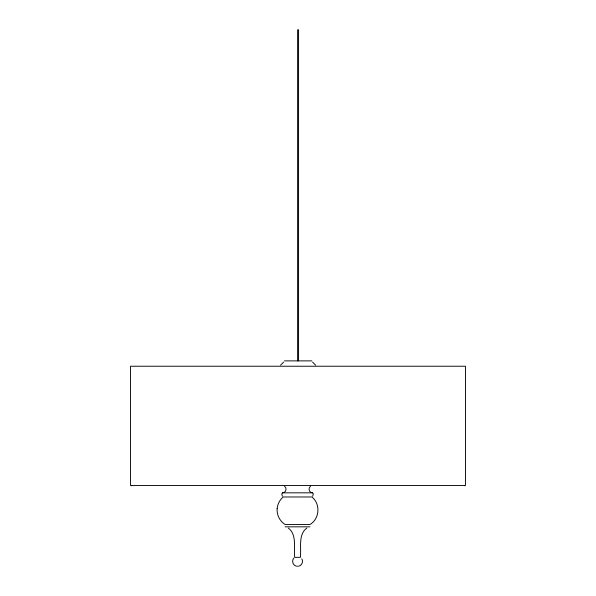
<?xml version="1.0" encoding="UTF-8"?>
<svg xmlns="http://www.w3.org/2000/svg" width="596" height="596" viewBox="0 0 596 596"><rect width="100%" height="100%" fill="white"/><g stroke="black" fill="none" stroke-linecap="round" stroke-linejoin="round"><path stroke-width="0.89" d="M312.632 496.245L313.332 493.98L312.617 492.832L282.392 492.84L281.766 494.322L282.459 496.245M293.917 558.005C291.273 560.605 292.852 565.589 296.51 566.2M283.636 362.077L280.604 365.162M310.568 486.247C307.678 488.042 309.212 493.026 312.617 492.832M306.865 528.026C297.911 534.605 301.487 547.813 300.384 557.327L294.707 557.327C293.605 547.813 297.18 534.605 288.226 528.026M298.589 566.2C301.807 565.634 303.58 561.588 301.807 558.832M131.142 485.837L130.546 485.442L130.546 366.235L465.454 366.235L465.454 485.442L464.858 485.837M284.441 360.878L311.753 360.878M131.515 485.449L464.485 485.449M285.126 526.827L309.965 526.827M297.277 566.2L297.814 566.2M282.474 492.832C285.879 493.026 287.421 488.042 284.523 486.247M315.597 365.162L312.557 362.077M298.574 360.878L298.574 29.8L297.62 29.8L297.62 360.878M277.14 508.552C276.581 514.825 279.77 521.187 285.126 524.502L309.965 524.502C319.65 518.922 320.708 503.851 311.902 496.975L283.189 496.975C279.77 499.873 277.565 504.089 277.14 508.552"/></g></svg>
